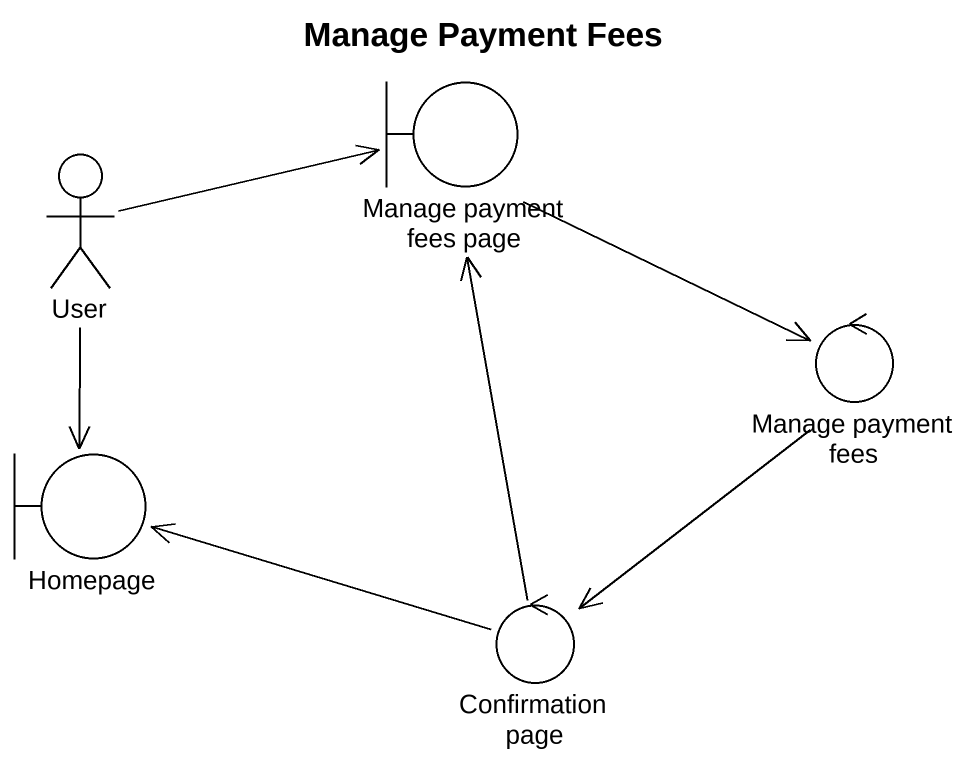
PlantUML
@startuml
title Manage Payment Fees
boundary "Manage payment fees page" as Manage_payment_fees_page
actor User
control "Manage payment fees" as Manage_payment_fees
boundary Homepage
control "Confirmation page" as Confirmation_page
Manage_payment_fees_page -right-> Manage_payment_fees
User -right-> Manage_payment_fees_page
User --> Homepage
Manage_payment_fees --> Confirmation_page
Confirmation_page -up-> Manage_payment_fees_page
Confirmation_page -left-> Homepage
@enduml
